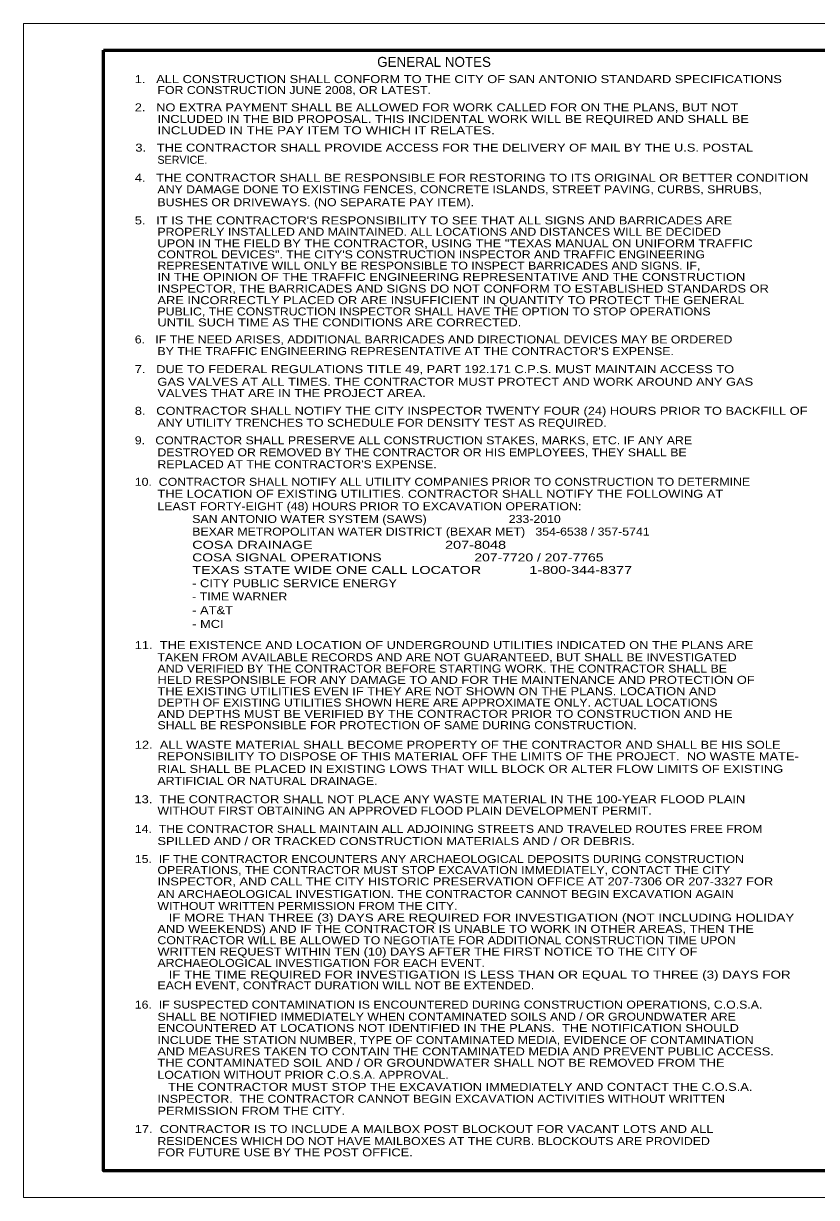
# Model space of a CAD drawing. Extents: x -78144 to -76970, y -462511 to -461808.
# Drawn here: x -78143.7 to -77846.3, y -462510.8 to -462070.8 of the extents above; entities that cross this region are included whole.
import ezdxf

# ---------------------------------------------------------------- set-up
doc = ezdxf.new("R2010")
doc.units = 0
doc.header["$LTSCALE"] = 1.2
doc.layers.add('4', color=7, linetype='Continuous')
doc.layers.add('63', color=7, linetype='Continuous', lineweight=53)

msp = doc.modelspace()

# ---------------------------------------------------------------- linework, layer by layer
at = {"layer": '63', "lineweight": 13}
msp.add_lwpolyline([(-78143.683, -462070.818), (-77463.683, -462070.818), (-77463.683, -462510.818), (-78143.683, -462510.818)], close=True, dxfattribs=at)
at = {"layer": '63', "lineweight": 60}
msp.add_lwpolyline([(-78113.683, -462080.818), (-77473.683, -462080.818), (-77473.683, -462500.818), (-78113.683, -462500.818)], close=True, dxfattribs=at)

# ---------------------------------------------------------------- texts
at = {"layer": '4'}
for s, height, p in [(' GENERAL NOTES ', 3.75, (-78012.449, -462087.091)), ('SERVICE.', 3, (-78093.45, -462123.4))]:
    msp.add_text(s, height=height, dxfattribs=at).set_placement(p)
for s, width, p in [('1.   ALL CONSTRUCTION SHALL CONFORM TO THE CITY OF SAN ANTONIO STANDARD SPECIFICATIONS', 1.2, (-78101.945, -462093.158)), ('FOR CONSTRUCTION JUNE 2008, OR LATEST.', 1.15, (-78093.45, -462097.248)), ('2.   NO EXTRA PAYMENT SHALL BE ALLOWED FOR WORK CALLED FOR ON THE PLANS, BUT NOT', 1.2, (-78101.945, -462103.757)), ('INCLUDED IN THE BID PROPOSAL. THIS INCIDENTAL WORK WILL BE REQUIRED AND SHALL BE', 1.2, (-78093.45, -462108.098)), ('INCLUDED IN THE PAY ITEM TO WHICH IT RELATES.', 1.25, (-78093.45, -462112.328)), ('3.   THE CONTRACTOR SHALL PROVIDE ACCESS FOR THE DELIVERY OF MAIL BY THE U.S. POSTAL', 1.2, (-78101.734, -462118.845)), ('4.   THE CONTRACTOR SHALL BE RESPONSIBLE FOR RESTORING TO ITS ORIGINAL OR BETTER CONDITION', 1.2, (-78101.945, -462130.144)), ('ANY DAMAGE DONE TO EXISTING FENCES, CONCRETE ISLANDS, STREET PAVING, CURBS, SHRUBS,', 1.15, (-78093.45, -462134.471)), ('BUSHES OR DRIVEWAYS. (NO SEPARATE PAY ITEM).', 1.15, (-78093.45, -462139.306)), ("5.   IT IS THE CONTRACTOR'S RESPONSIBILITY TO SEE THAT ALL SIGNS AND BARRICADES ARE", 1.2, (-78101.945, -462146.124)), ('PROPERLY INSTALLED AND MAINTAINED. ALL LOCATIONS AND DISTANCES WILL BE DECIDED', 1.15, (-78093.45, -462150.377)), ('UPON IN THE FIELD BY THE CONTRACTOR, USING THE "TEXAS MANUAL ON UNIFORM TRAFFIC', 1.2, (-78093.45, -462154.729)), ('CONTROL DEVICES". THE CITY\'S CONSTRUCTION INSPECTOR AND TRAFFIC ENGINEERING', 1.15, (-78093.45, -462158.839)), ('REPRESENTATIVE WILL ONLY BE RESPONSIBLE TO INSPECT BARRICADES AND SIGNS. IF,', 1.15, (-78093.45, -462163.07)), ('IN THE OPINION OF THE TRAFFIC ENGINEERING REPRESENTATIVE AND THE CONSTRUCTION', 1.2, (-78093.45, -462167.301)), ('INSPECTOR, THE BARRICADES AND SIGNS DO NOT CONFORM TO ESTABLISHED STANDARDS OR', 1.2, (-78093.45, -462171.653)), ('ARE INCORRECTLY PLACED OR ARE INSUFFICIENT IN QUANTITY TO PROTECT THE GENERAL', 1.2, (-78093.45, -462176.005)), ('PUBLIC, THE CONSTRUCTION INSPECTOR SHALL HAVE THE OPTION TO STOP OPERATIONS', 1.15, (-78093.45, -462180.235)), ('UNTIL SUCH TIME AS THE CONDITIONS ARE CORRECTED.', 1.2, (-78093.45, -462184.345)), ('6.   IF THE NEED ARISES, ADDITIONAL BARRICADES AND DIRECTIONAL DEVICES MAY BE ORDERED', 1.15, (-78101.945, -462190.732)), ("BY THE TRAFFIC ENGINEERING REPRESENTATIVE AT THE CONTRACTOR'S EXPENSE.", 1.15, (-78093.45, -462195.12)), ('7.   DUE TO FEDERAL REGULATIONS TITLE 49, PART 192.171 C.P.S. MUST MAINTAIN ACCESS TO', 1.2, (-78101.945, -462201.866)), ('GAS VALVES AT ALL TIMES. THE CONTRACTOR MUST PROTECT AND WORK AROUND ANY GAS', 1.2, (-78093.45, -462206.595)), ('VALVES THAT ARE IN THE PROJECT AREA.', 1.2, (-78093.45, -462210.826)), ('8.   CONTRACTOR SHALL NOTIFY THE CITY INSPECTOR TWENTY FOUR (24) HOURS PRIOR TO BACKFILL OF', 1.2, (-78101.945, -462217.486)), ('ANY UTILITY TRENCHES TO SCHEDULE FOR DENSITY TEST AS REQUIRED.', 1.15, (-78093.45, -462221.972)), ('9.   CONTRACTOR SHALL PRESERVE ALL CONSTRUCTION STAKES, MARKS, ETC. IF ANY ARE', 1.15, (-78101.945, -462228.546)), ('DESTROYED OR REMOVED BY THE CONTRACTOR OR HIS EMPLOYEES, THEY SHALL BE', 1.15, (-78093.45, -462233.032)), ("REPLACED AT THE CONTRACTOR'S EXPENSE.", 1.15, (-78093.45, -462237.518)), ('10.  CONTRACTOR SHALL NOTIFY ALL UTILITY COMPANIES PRIOR TO CONSTRUCTION TO DETERMINE', 1.15, (-78101.945, -462244.092)), ('THE LOCATION OF EXISTING UTILITIES. CONTRACTOR SHALL NOTIFY THE FOLLOWING AT', 1.2, (-78093.45, -462248.578)), ('LEAST FORTY-EIGHT (48) HOURS PRIOR TO EXCAVATION OPERATION:', 1.15, (-78093.45, -462253.249)), ('SAN ANTONIO WATER SYSTEM (SAWS)                        233-2010', 1.15, (-78080.413, -462258.022)), ('BEXAR METROPOLITAN WATER DISTRICT (BEXAR MET)   354-6538 / 357-5741', 1.15, (-78080.413, -462262.744)), ('COSA DRAINAGE                                 207-8048', 1.35, (-78080.413, -462267.696)), ('COSA SIGNAL OPERATIONS                        207-7720 / 207-7765', 1.3, (-78080.413, -462272.415)), ('TEXAS STATE WIDE ONE CALL LOCATOR            1-800-344-8377', 1.35, (-78080.413, -462277.131)), ('- CITY PUBLIC SERVICE ENERGY', 1.2, (-78080.413, -462282.083)), ('- TIME WARNER', 1.15, (-78080.413, -462287.037)), ('- AT&T', 1.2, (-78080.413, -462292.202)), ('- MCI', 1.2, (-78080.413, -462297.351)), ('11.  THE EXISTENCE AND LOCATION OF UNDERGROUND UTILITIES INDICATED ON THE PLANS ARE', 1.2, (-78101.945, -462305.271)), ('TAKEN FROM AVAILABLE RECORDS AND ARE NOT GUARANTEED, BUT SHALL BE INVESTIGATED', 1.15, (-78093.429, -462309.824)), ('AND VERIFIED BY THE CONTRACTOR BEFORE STARTING WORK. THE CONTRACTOR SHALL BE', 1.15, (-78093.429, -462314.069)), ('HELD RESPONSIBLE FOR ANY DAMAGE TO AND FOR THE MAINTENANCE AND PROTECTION OF', 1.2, (-78093.429, -462318.313)), ('THE EXISTING UTILITIES EVEN IF THEY ARE NOT SHOWN ON THE PLANS. LOCATION AND', 1.2, (-78093.429, -462322.558)), ('DEPTH OF EXISTING UTILITIES SHOWN HERE ARE APPROXIMATE ONLY. ACTUAL LOCATIONS', 1.15, (-78093.429, -462326.803)), ('AND DEPTHS MUST BE VERIFIED BY THE CONTRACTOR PRIOR TO CONSTRUCTION AND HE', 1.2, (-78093.429, -462331.048)), ('SHALL BE RESPONSIBLE FOR PROTECTION OF SAME DURING CONSTRUCTION.', 1.15, (-78093.429, -462335.293)), ('12.  ALL WASTE MATERIAL SHALL BECOME PROPERTY OF THE CONTRACTOR AND SHALL BE HIS SOLE', 1.2, (-78101.945, -462342.626)), ('REPONSIBILITY TO DISPOSE OF THIS MATERIAL OFF THE LIMITS OF THE PROJECT.  NO WASTE MATE-', 1.2, (-78093.45, -462346.939)), ('RIAL SHALL BE PLACED IN EXISTING LOWS THAT WILL BLOCK OR ALTER FLOW LIMITS OF EXISTING', 1.2, (-78093.45, -462351.669)), ('ARTIFICIAL OR NATURAL DRAINAGE.', 1.15, (-78093.45, -462356.159)), ('13.  THE CONTRACTOR SHALL NOT PLACE ANY WASTE MATERIAL IN THE 100-YEAR FLOOD PLAIN', 1.2, (-78102.051, -462363.042)), ('WITHOUT FIRST OBTAINING AN APPROVED FLOOD PLAIN DEVELOPMENT PERMIT.', 1.15, (-78093.45, -462367.279)), ('14.  THE CONTRACTOR SHALL MAINTAIN ALL ADJOINING STREETS AND TRAVELED ROUTES FREE FROM', 1.15, (-78101.945, -462374.169)), ('SPILLED AND / OR TRACKED CONSTRUCTION MATERIALS AND / OR DEBRIS.', 1.2, (-78093.45, -462378.723)), ('15.  IF THE CONTRACTOR ENCOUNTERS ANY ARCHAEOLOGICAL DEPOSITS DURING CONSTRUCTION', 1.15, (-78101.945, -462385.465)), ('OPERATIONS, THE CONTRACTOR MUST STOP EXCAVATION IMMEDIATELY, CONTACT THE CITY', 1.15, (-78093.45, -462389.598)), ('INSPECTOR, AND CALL THE CITY HISTORIC PRESERVATION OFFICE AT 207-7306 OR 207-3327 FOR', 1.2, (-78093.45, -462393.844)), ('AN ARCHAEOLOGICAL INVESTIGATION. THE CONTRACTOR CANNOT BEGIN EXCAVATION AGAIN', 1.15, (-78093.45, -462398.563)), ('WITHOUT WRITTEN PERMISSION FROM THE CITY.', 1.15, (-78093.45, -462403.046)), ('   IF MORE THAN THREE (3) DAYS ARE REQUIRED FOR INVESTIGATION (NOT INCLUDING HOLIDAY', 1.25, (-78093.45, -462407.405)), ('AND WEEKENDS) AND IF THE CONTRACTOR IS UNABLE TO WORK IN OTHER AREAS, THEN THE', 1.2, (-78093.45, -462411.65)), ('CONTRACTOR WILL BE ALLOWED TO NEGOTIATE FOR ADDITIONAL CONSTRUCTION TIME UPON', 1.15, (-78093.45, -462415.895)), ('WRITTEN REQUEST WITHIN TEN (10) DAYS AFTER THE FIRST NOTICE TO THE CITY OF', 1.2, (-78093.45, -462420.14)), ('ARCHAEOLOGICAL INVESTIGATION FOR EACH EVENT.', 1.15, (-78093.45, -462424.385)), ('   IF THE TIME REQUIRED FOR INVESTIGATION IS LESS THAN OR EQUAL TO THREE (3) DAYS FOR', 1.25, (-78093.45, -462428.774)), ('EACH EVENT, CONTRACT DURATION WILL NOT BE EXTENDED.', 1.15, (-78093.45, -462432.81)), ('16.  IF SUSPECTED CONTAMINATION IS ENCOUNTERED DURING CONSTRUCTION OPERATIONS, C.O.S.A.', 1.15, (-78101.945, -462440.023)), ('SHALL BE NOTIFIED IMMEDIATELY WHEN CONTAMINATED SOILS AND / OR GROUNDWATER ARE', 1.15, (-78093.45, -462444.534)), ('ENCOUNTERED AT LOCATIONS NOT IDENTIFIED IN THE PLANS.  THE NOTIFICATION SHOULD', 1.2, (-78093.45, -462448.778)), ('INCLUDE THE STATION NUMBER, TYPE OF CONTAMINATED MEDIA, EVIDENCE OF CONTAMINATION', 1.15, (-78093.45, -462453.286)), ('AND MEASURES TAKEN TO CONTAIN THE CONTAMINATED MEDIA AND PREVENT PUBLIC ACCESS.', 1.2, (-78093.45, -462457.556)), ('THE CONTAMINATED SOIL AND / OR GROUNDWATER SHALL NOT BE REMOVED FROM THE', 1.2, (-78093.45, -462461.827)), ('LOCATION WITHOUT PRIOR C.O.S.A. APPROVAL.', 1.15, (-78093.45, -462466.333)), ('   THE CONTRACTOR MUST STOP THE EXCAVATION IMMEDIATELY AND CONTACT THE C.O.S.A.', 1.2, (-78093.45, -462470.841)), ('INSPECTOR.  THE CONTRACTOR CANNOT BEGIN EXCAVATION ACTIVITIES WITHOUT WRITTEN', 1.15, (-78093.45, -462475.325)), ('PERMISSION FROM THE CITY.', 1.2, (-78093.45, -462479.811)), ('17.  CONTRACTOR IS TO INCLUDE A MAILBOX POST BLOCKOUT FOR VACANT LOTS AND ALL', 1.2, (-78101.945, -462486.643)), ('RESIDENCES WHICH DO NOT HAVE MAILBOXES AT THE CURB. BLOCKOUTS ARE PROVIDED', 1.15, (-78093.45, -462491.154)), ('FOR FUTURE USE BY THE POST OFFICE.', 1.2, (-78093.45, -462495.398))]:
    msp.add_text(s, height=3, dxfattribs=dict(at, width=width)).set_placement(p)

doc.saveas('drawing.dxf')
